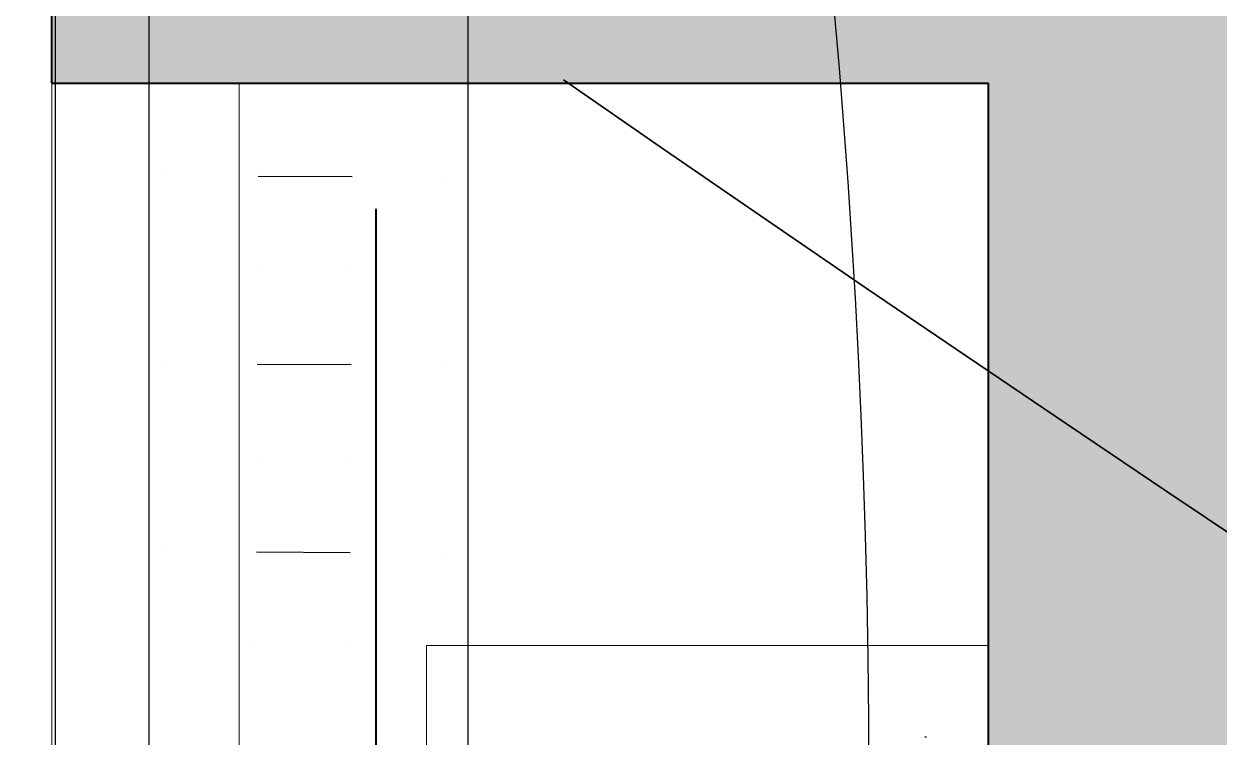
# Model space of a CAD drawing. Header units: millimetres. Extents: x 898 to 1196, y 229 to 443.
# Drawn here: x 1159.7061 to 1160.025, y 410.3747 to 410.5649 of the extents above; entities that cross this region are included whole.
import ezdxf

# ---------------------------------------------------------------- set-up
doc = ezdxf.new("R2010")
doc.units = ezdxf.units.MM
doc.layers.get('0').update_dxf_attribs({"color": 41})
for name, color, linetype, lineweight in [('0-ALIM-FL-EF-Empreintes', 5, 'Continuous', 5), ('CHAUFFAGE', 4, 'Continuous', 5), ('COMMANDE CH SOL', 20, 'Continuous', 35), ('p hachure', 253, 'Continuous', 15), ('p menuiserie', 5, 'Continuous', 20), ('p mur', 7, 'Continuous', 40)]:
    doc.layers.add(name, color=color, linetype=linetype, lineweight=lineweight)
doc.layers.add('CHAUFFAGE PAR LE SOL', color=6, linetype='Continuous')
doc.layers.add('collecteur', color=7, linetype='Continuous')

# ---------------------------------------------------------------- blocks, each defined once
blk = doc.blocks.new('cc')
at = {"layer": 'CHAUFFAGE', "color": 1, "linetype": 'ByBlock', "lineweight": -3}
blk.add_line((2305.20063, 628.98513), (2305.20102, 628.98513), dxfattribs=at)
at = {"layer": 'CHAUFFAGE', "color": 1, "linetype": 'ByBlock', "ltscale": 0.01}
blk.add_lwpolyline([(2305.18401, 629.00954), (2305.33401, 629.00954), (2305.33401, 628.60954), (2305.18401, 628.60954)], close=True, dxfattribs=at)
blk = doc.blocks.new('col 100')
at = {"layer": 'CHAUFFAGE PAR LE SOL'}
for p, q in [((-0.00679, -0.51675), (-0.00679, 0.48297)), ((0.10321, 0.48297), (0.10321, -0.51675))]:
    blk.add_line(p, q, dxfattribs=at)
blk.add_lwpolyline([(0.07821, 0.48297), (0.07821, -0.51675)], dxfattribs=at)
at = {"layer": 'collecteur', "color": 6}
for p, q in [((0.0247, -0.0753), (0.0247, -0.0753)), ((0.04976, -0.07543), (0.04976, -0.07543)), ((-0.00048, -0.10025), (-0.00048, -0.10025)), ((0.02458, -0.10037), (0.04964, -0.10049)), ((0.0747, -0.10061), (0.0747, -0.10061)), ((0.02446, -0.12543), (0.02446, -0.12543)), ((0.04952, -0.12555), (0.04952, -0.12555)), ((-0.00072, -0.15037), (-0.00072, -0.15037)), ((0.02434, -0.15049), (0.0494, -0.15061)), ((0.07446, -0.15073), (0.07446, -0.15073)), ((0.02422, -0.17555), (0.02422, -0.17555)), ((0.04928, -0.17567), (0.04928, -0.17567)), ((-0.00097, -0.20049), (-0.00097, -0.20049)), ((0.0241, -0.20061), (0.04916, -0.20073)), ((0.07422, -0.20085), (0.07422, -0.20085)), ((0.02398, -0.22567), (0.02398, -0.22567)), ((0.04904, -0.22579), (0.04904, -0.22579))]:
    blk.add_line(p, q, dxfattribs=at)
at = {"layer": 'collecteur', "color": 6, "extrusion": (0, 0, -1)}
blk.add_ellipse((0.05671, -0.02358), major_axis=(0.0031, 0.64476), ratio=0.264603, start_param=6.283185301670279, end_param=12.56637060884987, dxfattribs=at)

msp = doc.modelspace()

# ---------------------------------------------------------------- hatches: boundary and pattern name
at = {"layer": 'p hachure', "transparency": 33554559}
h = msp.add_hatch(color=256, dxfattribs=at)
h.dxf.hatch_style = 1
h.paths.add_polyline_path([(1158.61347, 412.7991), (1158.61347, 413.1491), (1161.81347, 413.1491), (1161.81347, 412.9991), (1161.76347, 412.9991), (1161.76347, 412.9491), (1161.81347, 412.9491), (1161.81347, 410.8491), (1161.26347, 410.8491), (1161.26347, 411.0991), (1161.56347, 411.0991), (1161.56347, 412.6991), (1159.96347, 412.6991), (1159.96347, 411.0991), (1160.26347, 411.0991), (1160.26347, 410.8491), (1160.06347, 410.8491), (1160.06347, 409.49909), (1159.71347, 409.49909), (1159.71347, 409.59909), (1159.51347, 409.59909), (1159.51347, 409.8491), (1159.96347, 409.8491), (1159.96347, 410.5491), (1159.71347, 410.5491), (1159.71347, 412.7991)])

# ---------------------------------------------------------------- linework, layer by layer
at = {"layer": 'COMMANDE CH SOL', "color": 1}
msp.add_open_spline([(1159.85, 410.55), (1162.16103, 408.94921), (1164.69506, 409.29054), (1167.38119, 409.33982), (1168.2887, 409.48188), (1169.59606, 409.70123)], degree=3, dxfattribs=at)
at = {"layer": 'p menuiserie'}
for p, q in [((1159.71347, 410.5491), (1159.71347, 409.8491)), ((1159.76347, 410.5491), (1159.76347, 409.8491))]:
    msp.add_line(p, q, dxfattribs=at)
at = {"layer": 'p mur'}
for p, q in [((1159.71347, 410.5491), (1159.71347, 412.7991)), ((1159.71347, 410.5491), (1159.96347, 410.5491)), ((1159.96347, 409.8491), (1159.96347, 410.5491))]:
    msp.add_line(p, q, dxfattribs=at)
msp.add_lwpolyline([(1159.8, 410.51555), (1159.8, 409.86555)], dxfattribs=at)

# ---------------------------------------------------------------- block references
at = {"rotation": 180}
msp.add_blockref('col 100', (1159.81772, 410.3235), dxfattribs=at)
at = {"layer": '0-ALIM-FL-EF-Empreintes', "xscale": -1, "rotation": 359.9999999998309}
msp.add_blockref('cc', (3465.14749, -218.61044), dxfattribs=at)

doc.saveas('drawing.dxf')
